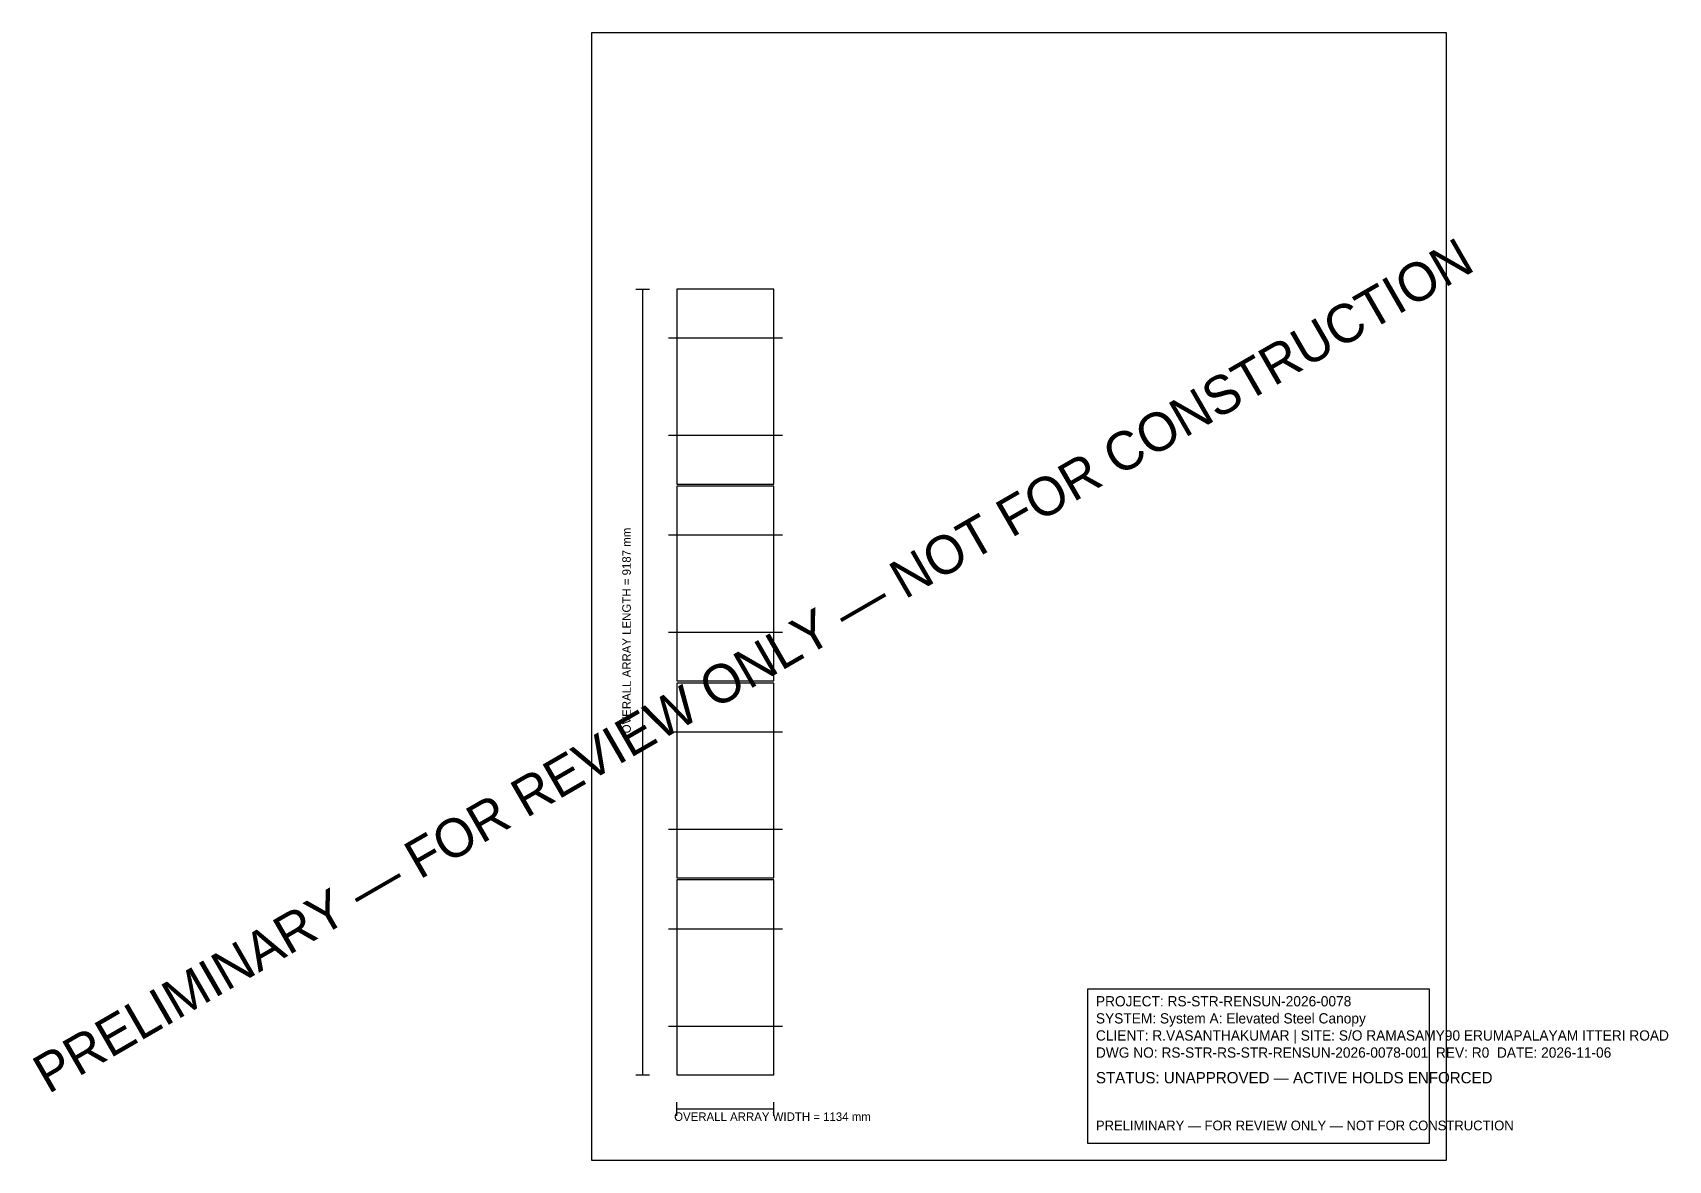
# Model space of a CAD drawing. Header units: metres. Extents: x -6535 to 12595, y 0 to 13187.
import ezdxf
from ezdxf.enums import TextEntityAlignment as Align

# ---------------------------------------------------------------- set-up
doc = ezdxf.new("R2010")
doc.units = ezdxf.units.M
for name, color, linetype in [('DIMENSIONS', 7, 'Continuous'), ('FRAMING_PURLINS', 3, 'Continuous'), ('MODULES', 4, 'Continuous'), ('TITLE_BLOCK', 7, 'Continuous'), ('WATERMARK', 6, 'Continuous')]:
    doc.layers.add(name, color=color, linetype=linetype)

msp = doc.modelspace()

# ---------------------------------------------------------------- linework, layer by layer
at = {"layer": 'DIMENSIONS'}
for p, q in [((520, 10187), (680, 10187)), ((600, 1000), (600, 10187)), ((520, 1000), (680, 1000)), ((1000, 520), (1000, 680)), ((1000, 600), (2134, 600)), ((2134, 520), (2134, 680))]:
    msp.add_line(p, q, dxfattribs=at)
at = {"layer": 'FRAMING_PURLINS'}
for p, q in [((900, 9617.5), (2234, 9617.5)), ((900, 8478.5), (2234, 8478.5)), ((900, 7314.5), (2234, 7314.5)), ((900, 6175.5), (2234, 6175.5)), ((900, 5011.5), (2234, 5011.5)), ((900, 3872.5), (2234, 3872.5)), ((900, 2708.5), (2234, 2708.5)), ((900, 1569.5), (2234, 1569.5))]:
    msp.add_line(p, q, dxfattribs=at)
at = {"layer": 'MODULES'}
for points in [[(1000, 7909), (2134, 7909), (2134, 10187), (1000, 10187), (1000, 7909)], [(1000, 5606), (2134, 5606), (2134, 7884), (1000, 7884), (1000, 5606)], [(1000, 3303), (2134, 3303), (2134, 5581), (1000, 5581), (1000, 3303)], [(1000, 1000), (2134, 1000), (2134, 3278), (1000, 3278), (1000, 1000)]]:
    msp.add_lwpolyline(points, dxfattribs=at)
at = {"layer": 'TITLE_BLOCK'}
for points in [[(0, 0), (10000, 0), (10000, 13187), (0, 13187), (0, 0)], [(5800, 200), (9800, 200), (9800, 2000), (5800, 2000), (5800, 200)]]:
    msp.add_lwpolyline(points, dxfattribs=at)

# ---------------------------------------------------------------- texts
at = {"layer": 'DIMENSIONS'}
msp.add_text('OVERALL ARRAY LENGTH = 9187 mm', height=100, rotation=90, dxfattribs=at).set_placement((460, 4993.5))
msp.add_text('OVERALL ARRAY WIDTH = 1134 mm', height=100, dxfattribs=at).set_placement((967, 460))
at = {"layer": 'TITLE_BLOCK'}
for s, height, p in [('PROJECT: RS-STR-RENSUN-2026-0078', 120, (5900, 1800)), ('SYSTEM: System A: Elevated Steel Canopy', 120, (5900, 1600)), ('CLIENT: R.VASANTHAKUMAR | SITE: S/O RAMASAMY90 ERUMAPALAYAM ITTERI ROAD', 120, (5900, 1400)), ('DWG NO: RS-STR-RS-STR-RENSUN-2026-0078-001  REV: R0  DATE: 2026-11-06', 120, (5900, 1200)), ('STATUS: UNAPPROVED — ACTIVE HOLDS ENFORCED', 132, (5900, 900))]:
    msp.add_text(s, height=height, dxfattribs=at).set_placement(p)
at = {"layer": 'WATERMARK'}
msp.add_text('PRELIMINARY — FOR REVIEW ONLY — NOT FOR CONSTRUCTION', height=450, rotation=30, dxfattribs=at).set_placement((2000, 5593.5), align=Align.CENTER)
msp.add_text('PRELIMINARY — FOR REVIEW ONLY — NOT FOR CONSTRUCTION', height=114, dxfattribs=at).set_placement((5900, 350))

doc.saveas('drawing.dxf')
